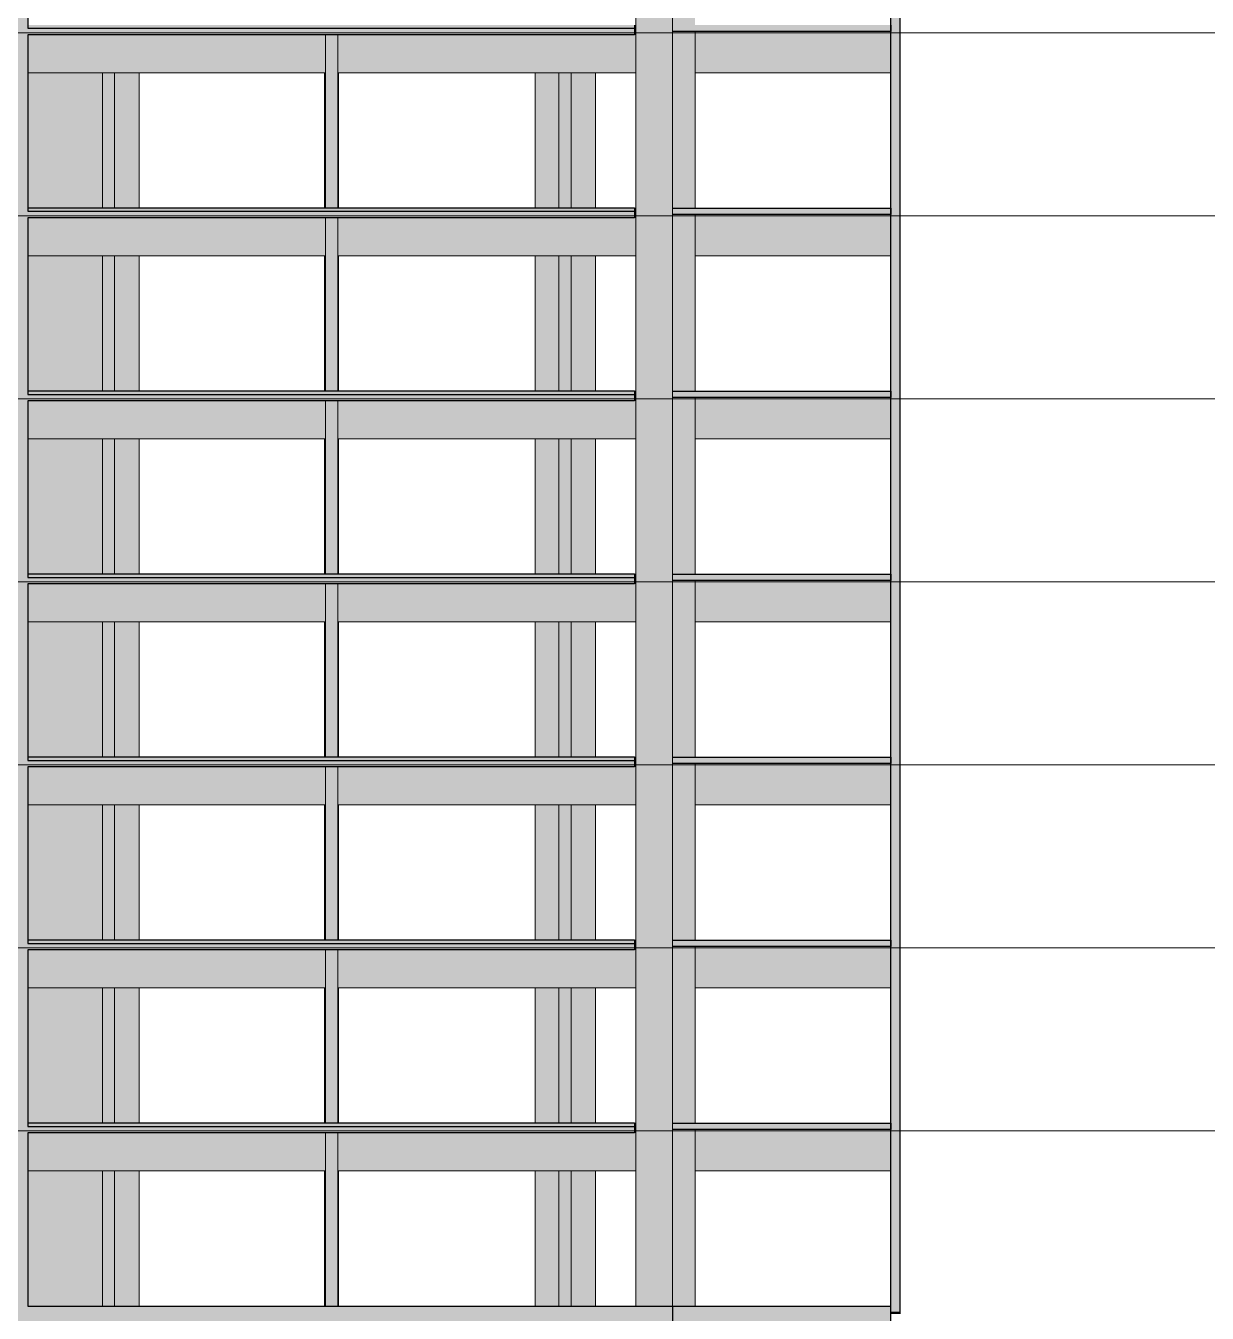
# Model space of a CAD drawing. Extents: x -1981 to 38708, y -3196 to 88064.
# Drawn here: x 33581 to 35439, y 81077 to 83103 of the extents above; entities that cross this region are included whole.
import ezdxf

# ---------------------------------------------------------------- set-up
doc = ezdxf.new("R2010")
doc.units = 0
doc.linetypes.add('Centro', pattern=[3.175, 0.635, -0.47625, 1.5875, -0.47625])
for name, color, linetype, lineweight in [('A-FLOR', 7, 'Continuous', 25), ('A-FLOR-LEVL', 7, 'Continuous', 9), ('S-BEAM', 7, 'Continuous', 25), ('S-COLS', 7, 'Continuous', 25)]:
    doc.layers.add(name, color=color, linetype=linetype, lineweight=lineweight)

msp = doc.modelspace()

# ---------------------------------------------------------------- hatches: boundary and pattern name
at = {"layer": 'A-FLOR', "true_color": 0xc0c0c0}
for points in [[(34535.16, 83099), (34538.74, 83099), (34538.74, 83104), (33584.24, 83103.99), (33584.24, 83099), (34431.76, 83099)], [(33584.24, 83088.92), (34538.74, 83088.92), (34538.74, 83099), (33584.24, 83099), (33584.24, 83092)], [(34879.84, 83094), (34941.74, 83094), (34941.74, 83104), (34598.24, 83104), (34598.24, 83094), (34845.33, 83094)], [(34535.16, 82811), (34538.74, 82811), (34538.74, 82816), (33584.24, 82815.99), (33584.24, 82811), (34431.76, 82811)], [(33584.24, 82800.92), (34538.74, 82800.92), (34538.74, 82811), (33584.24, 82811), (33584.24, 82804)], [(34638.55, 82806), (34941.74, 82806), (34941.74, 82816), (34598.24, 82816), (34598.24, 82806), (34633.99, 82806)], [(34538.74, 82523), (34538.74, 82528), (33584.24, 82527.99), (33584.24, 82523), (34535.16, 82523)], [(33584.24, 82512.92), (34538.74, 82512.92), (34538.74, 82523), (33584.24, 82523), (33584.24, 82516)], [(34845.33, 82518), (34941.74, 82518), (34941.74, 82528), (34598.24, 82528), (34598.24, 82518), (34670.93, 82518)], [(33584.24, 82235), (34538.74, 82235), (34538.74, 82240), (33584.24, 82239.99)], [(34845.33, 82230), (34941.74, 82230), (34941.74, 82240), (34598.24, 82240), (34598.24, 82230), (34670.93, 82230)], [(33584.24, 82224.92), (34538.74, 82224.92), (34538.74, 82235), (33584.24, 82235), (33584.24, 82228)], [(33584.24, 81947), (34538.74, 81947), (34538.74, 81952), (33584.24, 81951.99)], [(34845.33, 81942), (34941.74, 81942), (34941.74, 81952), (34598.24, 81952), (34598.24, 81942), (34670.93, 81942)], [(33811.41, 81936.92), (34538.74, 81936.92), (34538.74, 81947), (33584.24, 81947), (33584.24, 81936.92), (33759.25, 81936.92)], [(33584.24, 81659), (34538.74, 81659), (34538.74, 81664), (33584.24, 81663.99)], [(33584.24, 81648.92), (34538.74, 81648.92), (34538.74, 81659), (33584.24, 81659), (33584.24, 81650.2)], [(34638.55, 81654), (34941.74, 81654), (34941.74, 81664), (34598.24, 81664), (34598.24, 81654), (34633.99, 81654)], [(33584.24, 81371), (34538.74, 81371), (34538.74, 81376), (33584.24, 81375.99)], [(34052.74, 81360.92), (34538.74, 81360.92), (34538.74, 81371), (33584.24, 81371), (33584.24, 81360.92), (34029.84, 81360.92)], [(34638.55, 81366), (34941.74, 81366), (34941.74, 81376), (34598.24, 81376), (34598.24, 81366), (34633.99, 81366)]]:
    msp.add_hatch(color=9, dxfattribs=at).paths.add_polyline_path(points, flags=0)
at = {"layer": 'S-BEAM', "true_color": 0xc0c0c0}
for points in [[(33586.27, 83029), (34052.74, 83029), (34052.74, 83088.92), (33584.24, 83088.92), (33584.24, 83029)], [(34382.49, 83029), (34540.49, 83029), (34540.49, 83104), (34538.74, 83103.96), (34538.74, 83088.92), (34071.74, 83088.92), (34071.74, 83029), (34224.98, 83029)], [(34845.33, 83029), (34941.74, 83029), (34941.74, 83094), (34633.99, 83094), (34633.99, 83029), (34638.55, 83029)], [(34071.74, 82741), (34540.49, 82741), (34540.49, 82816), (34538.74, 82815.96), (34538.74, 82800.92), (34071.74, 82800.92), (34071.74, 82767.62)], [(34941.74, 82741), (34941.74, 82806), (34633.99, 82806), (34633.99, 82741), (34638.55, 82741)], [(34956.74, 82741), (34956.75, 82741.03), (34956.74, 82804)], [(33723.22, 82741), (34052.74, 82741), (34052.74, 82800.92), (33584.24, 82800.92), (33584.24, 82741), (33720.73, 82741)], [(34071.74, 82453), (34540.49, 82453), (34540.49, 82528), (34538.74, 82527.96), (34538.74, 82512.92), (34071.74, 82512.92), (34071.74, 82479.62)], [(33584.24, 82453), (34052.74, 82453), (34052.74, 82512.92), (33584.24, 82512.92), (33584.24, 82453.03)], [(34941.74, 82453), (34941.74, 82518), (34633.99, 82518), (34633.99, 82453), (34845.33, 82453)], [(34419.74, 82165), (34540.49, 82165), (34540.49, 82240), (34538.74, 82239.96), (34538.74, 82224.92), (34071.74, 82224.92), (34071.74, 82165), (34382.49, 82165)], [(33593.42, 82165), (34052.74, 82165), (34052.74, 82224.92), (33584.24, 82224.92), (33584.24, 82165)], [(34638.55, 82165), (34941.74, 82165), (34941.74, 82230), (34633.99, 82230), (34633.99, 82165)], [(34535.16, 81877), (34540.49, 81877), (34540.49, 81952), (34538.74, 81951.96), (34538.74, 81936.92), (34071.74, 81936.92), (34071.74, 81877), (34431.76, 81877)], [(33756.48, 81877), (34052.74, 81877), (34052.74, 81936.92), (33584.24, 81936.92), (33584.24, 81877), (33720.73, 81877)], [(34941.74, 81877), (34941.74, 81942), (34633.99, 81942), (34633.99, 81877), (34845.33, 81877)], [(33584.24, 81589), (34052.74, 81589), (34052.74, 81648.92), (33584.24, 81648.92), (33584.24, 81589.03)], [(34071.74, 81589), (34540.49, 81589), (34540.49, 81664), (34538.74, 81663.96), (34538.74, 81648.92), (34071.74, 81648.92), (34071.74, 81615.62)], [(34941.74, 81589), (34941.74, 81654), (34633.99, 81654), (34633.99, 81589), (34638.55, 81589)], [(34380.07, 81301), (34540.49, 81301), (34540.49, 81376), (34538.74, 81375.96), (34538.74, 81360.92), (34071.74, 81360.92), (34071.74, 81301), (34328.37, 81301)], [(34941.74, 81301), (34941.74, 81366), (34633.99, 81366), (34633.99, 81301), (34638.55, 81301)], [(33584.24, 81301), (34052.74, 81301), (34052.74, 81360.92), (33584.24, 81360.92), (33584.24, 81301.03)], [(33584.24, 81013), (34598.24, 81013), (34598.24, 81088), (33584.24, 81088), (33584.24, 81032.49)], [(34638.55, 81013), (34941.74, 81013), (34941.74, 81088), (34598.24, 81088), (34598.24, 81013)]]:
    msp.add_hatch(color=9, dxfattribs=at).paths.add_polyline_path(points, flags=0)
at = {"layer": 'S-COLS', "true_color": 0xc0c0c0}
for points in [[(34956.74, 81078), (34956.74, 87634), (34941.74, 87634), (34941.74, 81078)], [(33583.99, 81008.5), (33584.24, 81008.5), (33583.99, 84258), (33544.74, 84258), (33544.74, 81008.5)], [(34598.24, 83092), (34598.24, 83380), (34540.49, 83380), (34540.49, 83092)], [(34071.74, 82816), (34071.74, 83088.92), (34052.74, 83088.92), (34052.74, 82816)], [(34598.24, 82804), (34598.24, 83092), (34540.49, 83092), (34540.49, 82804)], [(33593.46, 82816), (33701.73, 82816), (33701.73, 83029), (33584.24, 83029), (33584.24, 82816)], [(33719.84, 82816), (33720.73, 82816.08), (33720.73, 83029), (33701.73, 83029), (33701.73, 82816), (33719.75, 82816)], [(33720.73, 82816), (33759.47, 82816), (33759.25, 83029), (33720.73, 83029), (33720.73, 82816.08)], [(34382.49, 82816), (34419.74, 82816), (34419.74, 83029), (34382.49, 83029), (34382.49, 82885.61)], [(34438.74, 82816), (34438.74, 83029), (34419.74, 83029), (34419.74, 82816), (34437.73, 82816)], [(34438.74, 82816), (34477.49, 82816), (34477.49, 83029), (34438.74, 83029), (34438.74, 82885.61)], [(34598.24, 82516), (34598.24, 82804), (34540.49, 82804), (34540.49, 82516), (34586.85, 82516)], [(34071.74, 82528), (34071.74, 82800.92), (34052.74, 82800.92), (34052.74, 82528), (34069.89, 82528)], [(33701.73, 82528), (33701.73, 82741), (33584.24, 82741), (33584.24, 82528), (33692.67, 82528)], [(33708.01, 82528), (33720.73, 82528), (33720.73, 82741), (33701.73, 82741), (33701.73, 82528)], [(33759.47, 82528), (33759.25, 82741), (33720.73, 82741), (33720.73, 82528), (33759.25, 82528)], [(34382.49, 82528), (34419.74, 82528), (34419.74, 82741), (34382.49, 82741), (34382.49, 82532.64)], [(34438.74, 82528), (34438.74, 82741), (34419.74, 82741), (34419.74, 82528), (34437.73, 82528)], [(34477.49, 82528), (34477.49, 82741), (34438.74, 82741), (34438.74, 82528)], [(34071.74, 82240), (34071.74, 82512.92), (34052.74, 82512.92), (34052.74, 82240)], [(34598.24, 82228), (34598.24, 82516), (34540.49, 82516), (34540.49, 82228)], [(33584.24, 82240), (33701.73, 82240), (33701.73, 82453), (33584.24, 82453), (33584.24, 82267.9)], [(33708.01, 82240), (33720.73, 82240), (33720.73, 82453), (33701.73, 82453), (33701.73, 82240)], [(33759.25, 82240), (33759.47, 82240), (33759.25, 82453), (33720.73, 82453), (33720.73, 82240), (33758.57, 82240)], [(34382.49, 82240), (34419.74, 82240), (34419.74, 82453), (34382.49, 82453), (34382.49, 82356.15)], [(34437.73, 82240), (34438.74, 82240), (34438.74, 82453), (34419.74, 82453), (34419.74, 82240), (34431.76, 82240)], [(34438.74, 82240), (34477.49, 82240), (34477.49, 82453), (34438.74, 82453), (34438.74, 82356.15)], [(34071.74, 81952), (34071.74, 82224.92), (34052.74, 82224.92), (34052.74, 81952)], [(34598.24, 81940), (34598.24, 82228), (34540.49, 82228), (34540.49, 81940)], [(33584.24, 81952), (33701.73, 81952), (33701.73, 82165), (33584.24, 82165), (33584.24, 82003.17)], [(33708.01, 81952), (33720.73, 81952), (33720.73, 82165), (33701.73, 82165), (33701.73, 81952)], [(33759.25, 81952), (33759.47, 81952), (33759.25, 82165), (33720.73, 82165), (33720.73, 81952), (33758.79, 81952)], [(34419.74, 81952), (34419.74, 82165), (34382.49, 82165), (34382.49, 81952)], [(34419.74, 81952), (34438.74, 81952), (34438.74, 82165), (34419.74, 82165)], [(34438.74, 81952), (34477.49, 81952), (34477.49, 82165), (34438.74, 82165), (34438.74, 82003.17)], [(34071.74, 81664), (34071.74, 81936.92), (34052.74, 81936.92), (34052.74, 81664)], [(34598.24, 81652), (34598.24, 81940), (34540.49, 81940), (34540.49, 81652)], [(33604.62, 81664), (33701.73, 81664), (33701.73, 81877), (33584.24, 81877), (33584.54, 81664)], [(33719.75, 81664), (33720.73, 81664), (33720.73, 81877), (33701.73, 81877), (33701.73, 81664)], [(33722.8, 81664), (33759.47, 81664), (33759.25, 81877), (33720.73, 81877), (33720.73, 81664)], [(34382.49, 81664), (34419.74, 81664), (34419.74, 81877), (34382.49, 81877), (34382.49, 81826.68)], [(34438.74, 81664), (34438.74, 81877), (34419.74, 81877), (34419.74, 81664), (34437.73, 81664)], [(34438.74, 81664), (34477.49, 81664), (34477.49, 81877), (34438.74, 81877), (34438.74, 81826.68)], [(34071.74, 81376), (34071.74, 81648.92), (34052.74, 81648.92), (34052.74, 81376), (34069.89, 81376)], [(34540.49, 81364), (34598.24, 81364), (34598.24, 81652), (34540.49, 81652), (34540.49, 81372.74)], [(33604.62, 81376), (33701.73, 81376), (33701.73, 81589), (33584.24, 81589), (33584.24, 81376), (33584.79, 81376)], [(33708.01, 81376), (33720.73, 81376), (33720.73, 81589), (33701.73, 81589), (33701.73, 81376)], [(33722.8, 81376), (33759.47, 81376), (33759.25, 81589), (33720.73, 81589), (33720.73, 81376)], [(34382.49, 81376), (34419.74, 81376), (34419.74, 81589), (34382.49, 81589), (34382.49, 81385.46)], [(34438.74, 81376), (34438.74, 81589), (34419.74, 81589), (34419.74, 81376), (34437.73, 81376)], [(34477.49, 81376), (34477.49, 81589), (34438.74, 81589), (34438.74, 81376)], [(34071.74, 81088), (34071.74, 81360.92), (34052.74, 81360.92), (34052.74, 81088)], [(34540.49, 81088), (34598.24, 81088), (34598.24, 81364), (34540.49, 81364), (34540.49, 81120.73)], [(34598.24, 81088), (34633.99, 81088), (34633.99, 81364), (34598.24, 81364), (34598.24, 81120.73)], [(33584.24, 81088), (33701.73, 81088), (33701.73, 81301), (33584.24, 81301), (33584.24, 81120.73)], [(33708.01, 81088), (33720.73, 81088), (33720.73, 81301), (33701.73, 81301), (33701.73, 81088)], [(33759.47, 81088), (33759.25, 81301), (33720.73, 81301), (33720.73, 81088), (33759.25, 81088)], [(34382.49, 81088), (34419.74, 81088), (34419.74, 81301), (34382.49, 81301), (34382.49, 81120.73)], [(34431.76, 81088), (34438.74, 81088), (34438.74, 81301), (34419.74, 81301), (34419.74, 81088)], [(34438.74, 81088), (34477.49, 81088), (34477.49, 81301), (34438.74, 81301), (34438.74, 81120.73)], [(34956.74, 81076), (34956.61, 81078), (34941.74, 81078), (34941.74, 81076)]]:
    msp.add_hatch(color=9, dxfattribs=at).paths.add_polyline_path(points, flags=0)
h = msp.add_hatch(color=9, dxfattribs=at)
h.paths.add_polyline_path([(34601.82, 83092), (34633.99, 83092), (34633.99, 83094), (34598.24, 83094), (34598.24, 83092)], flags=0)
h.paths.add_polyline_path([(34633.99, 83104), (34633.99, 83380), (34598.24, 83380), (34598.24, 83104)], flags=0)
h = msp.add_hatch(color=9, dxfattribs=at)
h.paths.add_polyline_path([(34601.82, 82804), (34633.99, 82804), (34633.99, 82806), (34598.24, 82806), (34598.24, 82804)], flags=0)
h.paths.add_polyline_path([(34633.99, 82816), (34633.99, 83092), (34598.24, 83092), (34598.24, 82816)], flags=0)
h = msp.add_hatch(color=9, dxfattribs=at)
h.paths.add_polyline_path([(34071.74, 82816), (34073.24, 82816), (34073.24, 83029), (34071.74, 83029), (34071.74, 82822.82)], flags=0)
h.paths.add_polyline_path([(34051.24, 82816), (34052.74, 82816), (34052.74, 83029), (34051.24, 83029), (34051.24, 82885.61)], flags=0)
h = msp.add_hatch(color=9, dxfattribs=at)
h.paths.add_polyline_path([(34601.82, 82516), (34633.99, 82516), (34633.99, 82518), (34598.24, 82518), (34598.24, 82516)], flags=0)
h.paths.add_polyline_path([(34633.99, 82528), (34633.99, 82804), (34598.24, 82804), (34598.24, 82528)], flags=0)
h = msp.add_hatch(color=9, dxfattribs=at)
h.paths.add_polyline_path([(34052.74, 82528), (34052.74, 82741), (34051.24, 82741), (34051.24, 82528)], flags=0)
h.paths.add_polyline_path([(34073.24, 82528), (34073.24, 82741), (34071.74, 82740.85), (34071.74, 82528), (34072.29, 82528)], flags=0)
h = msp.add_hatch(color=9, dxfattribs=at)
h.paths.add_polyline_path([(34601.82, 82228), (34633.99, 82228), (34633.99, 82230), (34598.24, 82230), (34598.24, 82228)], flags=0)
h.paths.add_polyline_path([(34633.99, 82240), (34633.99, 82516), (34598.24, 82516), (34598.24, 82240)], flags=0)
h = msp.add_hatch(color=9, dxfattribs=at)
h.paths.add_polyline_path([(34052.74, 82240), (34052.74, 82453), (34051.24, 82453), (34051.24, 82240)], flags=0)
h.paths.add_polyline_path([(34072.29, 82240), (34073.24, 82240), (34073.24, 82453), (34071.74, 82452.85), (34071.74, 82240)], flags=0)
h = msp.add_hatch(color=9, dxfattribs=at)
h.paths.add_polyline_path([(34601.82, 81940), (34633.99, 81940), (34633.99, 81942), (34598.24, 81942), (34598.24, 81940)], flags=0)
h.paths.add_polyline_path([(34633.99, 81952), (34633.99, 82228), (34598.24, 82228), (34598.24, 81952)], flags=0)
h = msp.add_hatch(color=9, dxfattribs=at)
h.paths.add_polyline_path([(34071.74, 81952), (34073.24, 81952), (34073.24, 82165), (34071.74, 82165), (34071.74, 81958.82)], flags=0)
h.paths.add_polyline_path([(34051.24, 81952), (34052.74, 81952), (34052.74, 82165), (34051.24, 82165), (34051.24, 82003.17)], flags=0)
h = msp.add_hatch(color=9, dxfattribs=at)
h.paths.add_polyline_path([(34601.82, 81652), (34633.99, 81652), (34633.99, 81654), (34598.24, 81654), (34598.24, 81652)], flags=0)
h.paths.add_polyline_path([(34633.99, 81664), (34633.99, 81940), (34598.24, 81940), (34598.24, 81664)], flags=0)
h = msp.add_hatch(color=9, dxfattribs=at)
h.paths.add_polyline_path([(34071.74, 81664), (34073.24, 81664), (34073.24, 81877), (34071.74, 81877), (34071.74, 81670.82)], flags=0)
h.paths.add_polyline_path([(34051.24, 81664), (34052.74, 81664), (34052.74, 81877), (34051.24, 81877), (34051.24, 81826.68)], flags=0)
h = msp.add_hatch(color=9, dxfattribs=at)
h.paths.add_polyline_path([(34617.48, 81364), (34633.99, 81364), (34633.99, 81366), (34598.24, 81366), (34598.24, 81364), (34602.71, 81364)], flags=0)
h.paths.add_polyline_path([(34598.24, 81376), (34633.99, 81376), (34633.99, 81652), (34598.24, 81652), (34598.24, 81385.46)], flags=0)
h = msp.add_hatch(color=9, dxfattribs=at)
h.paths.add_polyline_path([(34051.24, 81376), (34052.74, 81376), (34052.74, 81589), (34051.24, 81589), (34051.24, 81385.46)], flags=0)
h.paths.add_polyline_path([(34073.24, 81376), (34073.24, 81589), (34071.74, 81588.85), (34071.74, 81376), (34072.29, 81376)], flags=0)
h = msp.add_hatch(color=9, dxfattribs=at)
h.paths.add_polyline_path([(34051.24, 81088), (34052.74, 81088), (34052.74, 81301), (34051.24, 81301), (34051.24, 81120.73)], flags=0)
h.paths.add_polyline_path([(34071.74, 81088), (34073.24, 81088), (34073.24, 81301), (34071.74, 81300.62), (34071.74, 81094.82)], flags=0)

# ---------------------------------------------------------------- linework, layer by layer
at = {"layer": 'A-FLOR', "color": 190, "true_color": 0x8000ff}
for p, q in [((33584.24, 83099), (34538.74, 83099)), ((34538.74, 83088.92), (33584.24, 83088.92)), ((34538.74, 83104), (34538.74, 83088.92)), ((34941.74, 83094), (34598.24, 83094)), ((34941.74, 83104), (34941.74, 83094)), ((34538.74, 82816), (33584.24, 82816)), ((33584.24, 82811), (34538.74, 82811)), ((34538.74, 82816), (34538.74, 82800.92)), ((34598.24, 82816), (34941.74, 82816)), ((34941.74, 82806), (34598.24, 82806)), ((34941.74, 82816), (34941.74, 82806)), ((34538.74, 82800.92), (33584.24, 82800.92)), ((34538.74, 82528), (33584.24, 82528)), ((33584.24, 82523), (34538.74, 82523)), ((34538.74, 82528), (34538.74, 82512.92)), ((34598.24, 82528), (34941.74, 82528)), ((34941.74, 82528), (34941.74, 82518)), ((34538.74, 82512.92), (33584.24, 82512.92)), ((34941.74, 82518), (34598.24, 82518)), ((34538.74, 82240), (33584.24, 82240)), ((34538.74, 82240), (34538.74, 82224.92)), ((34598.24, 82240), (34941.74, 82240)), ((34941.74, 82240), (34941.74, 82230)), ((33584.24, 82235), (34538.74, 82235)), ((34538.74, 82224.92), (33584.24, 82224.92)), ((34941.74, 82230), (34598.24, 82230)), ((34538.74, 81952), (33584.24, 81952)), ((34538.74, 81952), (34538.74, 81936.92)), ((34598.24, 81952), (34941.74, 81952)), ((34941.74, 81952), (34941.74, 81942)), ((33584.24, 81947), (34538.74, 81947)), ((34538.74, 81936.92), (33584.24, 81936.92)), ((34941.74, 81942), (34598.24, 81942)), ((34538.74, 81664), (33584.24, 81664)), ((33584.24, 81659), (34538.74, 81659)), ((34538.74, 81648.92), (33584.24, 81648.92)), ((34538.74, 81664), (34538.74, 81648.92)), ((34598.24, 81664), (34941.74, 81664)), ((34941.74, 81654), (34598.24, 81654)), ((34941.74, 81664), (34941.74, 81654)), ((34538.74, 81376), (33584.24, 81376)), ((33584.24, 81371), (34538.74, 81371)), ((34538.74, 81376), (34538.74, 81360.92)), ((34598.24, 81376), (34941.74, 81376)), ((34941.74, 81366), (34598.24, 81366)), ((34941.74, 81376), (34941.74, 81366)), ((34538.74, 81360.92), (33584.24, 81360.92))]:
    msp.add_line(p, q, dxfattribs=at)
at = {"layer": 'A-FLOR-LEVL', "linetype": 'Centro'}
for p, q in [((31363.29, 83092), (36911.86, 83092)), ((31363.29, 82804), (36911.86, 82804)), ((31363.29, 82516), (36911.86, 82516)), ((31363.29, 82228), (36911.86, 82228)), ((31363.29, 81940), (36911.86, 81940)), ((31363.29, 81652), (36911.86, 81652)), ((31363.29, 81364), (36911.86, 81364))]:
    msp.add_line(p, q, dxfattribs=at)
at = {"layer": 'S-BEAM', "lineweight": 9}
for p, q in [((34052.74, 83088.92), (34052.74, 83029)), ((34071.74, 83088.92), (34071.74, 83029)), ((34540.49, 83029), (34540.49, 83104)), ((34633.99, 83094), (34633.99, 83029)), ((34052.74, 83029), (33584.24, 83029)), ((34071.74, 83029), (34540.49, 83029)), ((34633.99, 83029), (34941.74, 83029)), ((33584.24, 82816), (34052.74, 82816)), ((34071.74, 82816), (34540.49, 82816)), ((34540.49, 82741), (34540.49, 82816)), ((34633.99, 82806), (34633.99, 82741)), ((34052.74, 82800.92), (34052.74, 82741)), ((34071.74, 82800.92), (34071.74, 82741)), ((34052.74, 82741), (33584.24, 82741)), ((34071.74, 82741), (34540.49, 82741)), ((34633.99, 82741), (34941.74, 82741)), ((33584.24, 82528), (34052.74, 82528)), ((34071.74, 82528), (34540.49, 82528)), ((34540.49, 82453), (34540.49, 82528)), ((34052.74, 82512.92), (34052.74, 82453)), ((34071.74, 82512.92), (34071.74, 82453)), ((34633.99, 82518), (34633.99, 82453)), ((34052.74, 82453), (33584.24, 82453)), ((34071.74, 82453), (34540.49, 82453)), ((34633.99, 82453), (34941.74, 82453)), ((33584.24, 82240), (34052.74, 82240)), ((34071.74, 82240), (34540.49, 82240)), ((34540.49, 82165), (34540.49, 82240)), ((34052.74, 82224.92), (34052.74, 82165)), ((34071.74, 82224.92), (34071.74, 82165)), ((34633.99, 82230), (34633.99, 82165)), ((34052.74, 82165), (33584.24, 82165)), ((34071.74, 82165), (34540.49, 82165)), ((34633.99, 82165), (34941.74, 82165)), ((33584.24, 81952), (34052.74, 81952)), ((34071.74, 81952), (34540.49, 81952)), ((34540.49, 81877), (34540.49, 81952)), ((34052.74, 81936.92), (34052.74, 81877)), ((34071.74, 81936.92), (34071.74, 81877)), ((34633.99, 81942), (34633.99, 81877)), ((34052.74, 81877), (33584.24, 81877)), ((34071.74, 81877), (34540.49, 81877)), ((34633.99, 81877), (34941.74, 81877)), ((33584.24, 81664), (34052.74, 81664)), ((34052.74, 81648.92), (34052.74, 81589)), ((34071.74, 81664), (34540.49, 81664)), ((34071.74, 81648.92), (34071.74, 81589)), ((34540.49, 81589), (34540.49, 81664)), ((34633.99, 81654), (34633.99, 81589)), ((34052.74, 81589), (33584.24, 81589)), ((34071.74, 81589), (34540.49, 81589)), ((34633.99, 81589), (34941.74, 81589)), ((33584.24, 81376), (34052.74, 81376)), ((34071.74, 81376), (34540.49, 81376)), ((34540.49, 81301), (34540.49, 81376)), ((34633.99, 81366), (34633.99, 81301)), ((34052.74, 81360.92), (34052.74, 81301)), ((34071.74, 81360.92), (34071.74, 81301)), ((33584.24, 81301), (34052.74, 81301)), ((34071.74, 81301), (34540.49, 81301)), ((34633.99, 81301), (34941.74, 81301))]:
    msp.add_line(p, q, dxfattribs=at)
at = {"layer": 'S-BEAM', "color": 190, "true_color": 0x8000ff}
for p, q in [((33584.24, 81088), (34598.24, 81088)), ((34598.24, 81088), (34598.24, 81013)), ((34598.24, 81088), (34941.74, 81088)), ((34941.74, 81013), (34941.74, 81088))]:
    msp.add_line(p, q, dxfattribs=at)
at = {"layer": 'S-COLS', "color": 190, "true_color": 0x8000ff}
for p, q in [((34956.74, 81078), (34956.74, 87634)), ((34941.74, 81078), (34941.74, 87398)), ((33584.24, 83376.92), (33584.24, 83099)), ((33584.24, 83088.92), (33584.24, 82811)), ((33584.24, 82800.92), (33584.24, 82523)), ((33584.24, 82512.92), (33584.24, 82235)), ((33584.24, 82224.92), (33584.24, 81947)), ((33584.24, 81936.92), (33584.24, 81659)), ((33584.24, 81648.92), (33584.24, 81371)), ((33584.24, 81360.92), (33584.24, 81088)), ((34956.74, 81078), (34941.74, 81078))]:
    msp.add_line(p, q, dxfattribs=at)
at = {"layer": 'S-COLS', "lineweight": 9}
for p, q in [((34540.49, 83380), (34540.49, 83092)), ((34598.24, 83380), (34598.24, 83092)), ((34052.74, 83088.92), (34052.74, 83029)), ((34071.74, 83088.92), (34071.74, 83029)), ((34540.49, 83092), (34540.49, 82804)), ((34598.24, 83092), (34540.49, 83092)), ((34598.24, 83092), (34540.49, 83092)), ((34598.24, 83092), (34598.24, 82804)), ((34633.99, 83092), (34598.24, 83092)), ((34633.99, 83092), (34598.24, 83092)), ((34633.99, 83094), (34633.99, 83092)), ((34633.99, 83092), (34633.99, 82816)), ((33701.73, 83029), (33701.73, 82816)), ((33720.73, 83029), (33720.73, 82816)), ((33759.47, 83029), (33759.47, 82816)), ((34051.24, 83029), (34051.24, 82816)), ((34052.74, 83029), (34052.74, 82816)), ((34071.74, 83029), (34071.74, 82816)), ((34073.24, 83029), (34073.24, 82816)), ((34382.49, 83029), (34382.49, 82816)), ((34419.74, 83029), (34419.74, 82816)), ((34438.74, 83029), (34438.74, 82816)), ((34477.49, 83029), (34477.49, 82816)), ((34540.49, 82804), (34540.49, 82516)), ((34598.24, 82804), (34540.49, 82804)), ((34598.24, 82804), (34540.49, 82804)), ((34598.24, 82804), (34598.24, 82516)), ((34633.99, 82804), (34598.24, 82804)), ((34633.99, 82804), (34598.24, 82804)), ((34633.99, 82806), (34633.99, 82804)), ((34633.99, 82804), (34633.99, 82528)), ((34052.74, 82800.92), (34052.74, 82741)), ((34071.74, 82800.92), (34071.74, 82741)), ((33701.73, 82741), (33701.73, 82528)), ((33720.73, 82741), (33720.73, 82528)), ((33759.47, 82741), (33759.47, 82528)), ((34051.24, 82741), (34051.24, 82528)), ((34052.74, 82741), (34052.74, 82528)), ((34071.74, 82741), (34071.74, 82528)), ((34073.24, 82741), (34073.24, 82528)), ((34382.49, 82741), (34382.49, 82528)), ((34419.74, 82741), (34419.74, 82528)), ((34438.74, 82741), (34438.74, 82528)), ((34477.49, 82741), (34477.49, 82528)), ((34052.74, 82512.92), (34052.74, 82453)), ((34071.74, 82512.92), (34071.74, 82453)), ((34540.49, 82516), (34540.49, 82228)), ((34598.24, 82516), (34540.49, 82516)), ((34598.24, 82516), (34540.49, 82516)), ((34598.24, 82516), (34598.24, 82228)), ((34633.99, 82516), (34598.24, 82516)), ((34633.99, 82516), (34598.24, 82516)), ((34633.99, 82518), (34633.99, 82516)), ((34633.99, 82516), (34633.99, 82240)), ((33701.73, 82453), (33701.73, 82240)), ((33720.73, 82453), (33720.73, 82240)), ((33759.47, 82453), (33759.47, 82240)), ((34051.24, 82453), (34051.24, 82240)), ((34052.74, 82453), (34052.74, 82240)), ((34071.74, 82453), (34071.74, 82240)), ((34073.24, 82453), (34073.24, 82240)), ((34382.49, 82453), (34382.49, 82240)), ((34419.74, 82453), (34419.74, 82240)), ((34438.74, 82453), (34438.74, 82240)), ((34477.49, 82453), (34477.49, 82240)), ((34052.74, 82224.92), (34052.74, 82165)), ((34071.74, 82224.92), (34071.74, 82165)), ((34540.49, 82228), (34540.49, 81940)), ((34598.24, 82228), (34540.49, 82228)), ((34598.24, 82228), (34540.49, 82228)), ((34598.24, 82228), (34598.24, 81940)), ((34633.99, 82228), (34598.24, 82228)), ((34633.99, 82228), (34598.24, 82228)), ((34633.99, 82230), (34633.99, 82228)), ((34633.99, 82228), (34633.99, 81952)), ((33701.73, 82165), (33701.73, 81952)), ((33720.73, 82165), (33720.73, 81952)), ((33759.47, 82165), (33759.47, 81952)), ((34051.24, 82165), (34051.24, 81952)), ((34052.74, 82165), (34052.74, 81952)), ((34071.74, 82165), (34071.74, 81952)), ((34073.24, 82165), (34073.24, 81952)), ((34382.49, 82165), (34382.49, 81952)), ((34419.74, 82165), (34419.74, 81952)), ((34438.74, 82165), (34438.74, 81952)), ((34477.49, 82165), (34477.49, 81952)), ((34052.74, 81936.92), (34052.74, 81877)), ((34071.74, 81936.92), (34071.74, 81877)), ((34540.49, 81940), (34540.49, 81652)), ((34598.24, 81940), (34540.49, 81940)), ((34598.24, 81940), (34540.49, 81940)), ((34598.24, 81940), (34598.24, 81652)), ((34633.99, 81940), (34598.24, 81940)), ((34633.99, 81940), (34598.24, 81940)), ((34633.99, 81942), (34633.99, 81940)), ((34633.99, 81940), (34633.99, 81664)), ((33701.73, 81877), (33701.73, 81664)), ((33720.73, 81877), (33720.73, 81664)), ((33759.47, 81877), (33759.47, 81664)), ((34051.24, 81877), (34051.24, 81664)), ((34052.74, 81877), (34052.74, 81664)), ((34071.74, 81877), (34071.74, 81664)), ((34073.24, 81877), (34073.24, 81664)), ((34382.49, 81877), (34382.49, 81664)), ((34419.74, 81877), (34419.74, 81664)), ((34438.74, 81877), (34438.74, 81664)), ((34477.49, 81877), (34477.49, 81664)), ((34052.74, 81648.92), (34052.74, 81589)), ((34071.74, 81648.92), (34071.74, 81589)), ((34540.49, 81652), (34540.49, 81364)), ((34598.24, 81652), (34540.49, 81652)), ((34598.24, 81652), (34540.49, 81652)), ((34598.24, 81652), (34598.24, 81364)), ((34633.99, 81652), (34598.24, 81652)), ((34633.99, 81652), (34598.24, 81652)), ((34633.99, 81654), (34633.99, 81652)), ((34633.99, 81652), (34633.99, 81376)), ((33701.73, 81589), (33701.73, 81376)), ((33720.73, 81589), (33720.73, 81376)), ((33759.47, 81589), (33759.47, 81376)), ((34051.24, 81589), (34051.24, 81376)), ((34052.74, 81589), (34052.74, 81376)), ((34071.74, 81589), (34071.74, 81376)), ((34073.24, 81589), (34073.24, 81376)), ((34382.49, 81589), (34382.49, 81376)), ((34419.74, 81589), (34419.74, 81376)), ((34438.74, 81589), (34438.74, 81376)), ((34477.49, 81589), (34477.49, 81376)), ((34633.99, 81366), (34633.99, 81364)), ((34052.74, 81360.92), (34052.74, 81301)), ((34071.74, 81360.92), (34071.74, 81301)), ((34540.49, 81364), (34540.49, 81088)), ((34598.24, 81364), (34540.49, 81364)), ((34598.24, 81364), (34540.49, 81364)), ((34598.24, 81364), (34598.24, 81088)), ((34633.99, 81364), (34598.24, 81364)), ((34633.99, 81364), (34598.24, 81364)), ((34633.99, 81364), (34633.99, 81088)), ((33701.73, 81301), (33701.73, 81088)), ((33720.73, 81301), (33720.73, 81088)), ((33759.47, 81301), (33759.47, 81088)), ((34051.24, 81301), (34051.24, 81088)), ((34052.74, 81301), (34052.74, 81088)), ((34071.74, 81301), (34071.74, 81088)), ((34073.24, 81301), (34073.24, 81088)), ((34382.49, 81301), (34382.49, 81088)), ((34419.74, 81301), (34419.74, 81088)), ((34438.74, 81301), (34438.74, 81088)), ((34477.49, 81301), (34477.49, 81088)), ((34956.74, 81078), (34956.74, 81076))]:
    msp.add_line(p, q, dxfattribs=at)

doc.saveas('drawing.dxf')
